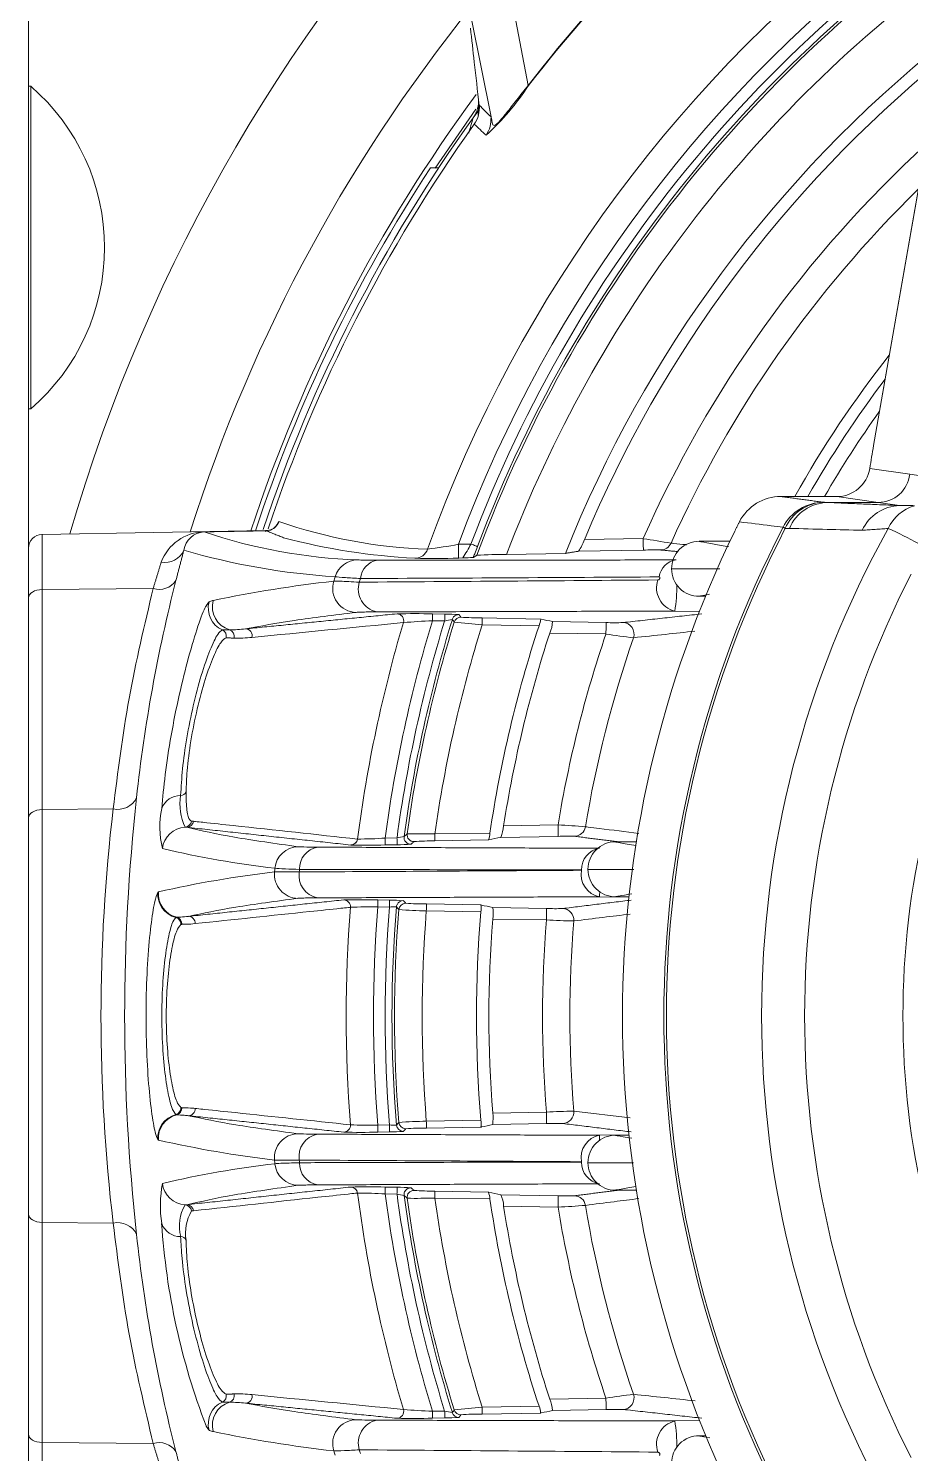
# Model space of a CAD drawing. Extents: x 7 to 113, y 1 to 87.
# Drawn here: x 103.273 to 105.198, y 35.864 to 38.972 of the extents above; entities that cross this region are included whole.
import ezdxf

# ---------------------------------------------------------------- set-up
doc = ezdxf.new("R2010")
doc.units = 0
doc.header["$MEASUREMENT"] = 0
doc.layers.add('OBJECT', color=7, linetype='CONTINUOUS')

msp = doc.modelspace()

# ---------------------------------------------------------------- linework, layer by layer
at = {"layer": 'OBJECT', "lineweight": 15}
for p, q in [((103.2727, 38.1818), (103.2727, 44.9982)), ((105.3032, 39.1288), (105.1171, 38.063)), ((105.3032, 39.1283), (105.1171, 38.0625)), ((104.318, 39.084), (104.3633, 38.8484)), ((104.2397, 38.9926), (104.2822, 38.7794)), ((103.2777, 38.8465), (103.2727, 38.8465)), ((103.2777, 38.8465), (103.2777, 38.1425)), ((104.2493, 38.7964), (104.1603, 38.6676)), ((104.1499, 38.6682), (104.1679, 38.6682)), ((103.2727, 35.3182), (103.2727, 38.1818)), ((103.2727, 38.1425), (103.2777, 38.1425)), ((105.1171, 38.063), (105.1171, 38.0625)), ((105.1087, 38.0126), (105.1962, 38)), ((105.1962, 38), (105.2597, 37.9909)), ((105.0369, 37.9515), (104.9147, 37.9515)), ((105.1272, 37.9385), (105.0166, 37.9385)), ((105.1272, 37.9385), (105.0369, 37.9515)), ((105.174, 37.9318), (105.1272, 37.9385)), ((103.7902, 37.8773), (103.3022, 37.8687)), ((103.3022, 37.8687), (103.3022, 37.7485)), ((103.8132, 37.8867), (103.8146, 37.8898)), ((104.211, 37.8473), (104.2384, 37.8478)), ((104.6147, 37.8346), (104.4732, 37.8321)), ((104.4859, 37.8574), (104.6142, 37.8596)), ((104.8034, 37.8538), (104.7362, 37.8538)), ((104.2207, 37.8175), (104.2115, 37.8173)), ((104.3161, 37.8253), (104.4445, 37.8275)), ((103.5449, 37.7511), (103.3022, 37.7485)), ((103.3022, 37.7485), (103.3022, 37.2685)), ((104.7501, 37.7338), (104.7362, 37.7338)), ((104.1809, 37.68), (104.1544, 37.6804)), ((104.1547, 37.6954), (104.1812, 37.695)), ((104.2631, 37.6865), (104.3905, 37.6843)), ((104.4163, 37.6786), (104.5334, 37.6766)), ((104.6832, 37.7016), (104.7368, 37.7007)), ((104.3869, 37.6694), (104.2628, 37.6715)), ((104.533, 37.6516), (104.4103, 37.6537)), ((103.4575, 37.2702), (103.3022, 37.2685)), ((103.3022, 37.2685), (103.3022, 36.3679)), ((104.099, 37.2158), (104.0925, 37.2099)), ((104.1595, 37.2153), (104.2799, 37.2174)), ((104.4289, 37.2102), (104.3037, 37.208)), ((104.3097, 37.2331), (104.4285, 37.2352)), ((104.0512, 37.2064), (104.0769, 37.2068)), ((104.0772, 37.1918), (104.0514, 37.1914)), ((104.2764, 37.2023), (104.1598, 37.2003)), ((104.5992, 37.1982), (104.5538, 37.1982)), ((104.0607, 37.056), (104.0351, 37.0564)), ((104.0354, 37.0714), (104.0609, 37.071)), ((104.1412, 37.0626), (104.2599, 37.0605)), ((104.2858, 37.0548), (104.4035, 37.0528)), ((104.5191, 37.0784), (104.583, 37.0773)), ((104.5831, 37.0782), (104.5538, 37.0782)), ((104.2599, 37.0455), (104.1409, 37.0476)), ((104.4031, 37.0278), (104.2859, 37.0298)), ((104.1409, 36.5889), (104.2599, 36.5909)), ((104.2859, 36.6066), (104.4031, 36.6087)), ((104.4627, 36.6108), (104.5859, 36.5959)), ((104.0351, 36.58), (104.0607, 36.5805)), ((104.0609, 36.5655), (104.0354, 36.565)), ((104.2599, 36.5759), (104.1412, 36.5739)), ((104.4035, 36.5837), (104.2858, 36.5816)), ((104.5191, 36.558), (104.5831, 36.5591)), ((104.5832, 36.5582), (104.5538, 36.5582)), ((104.0514, 36.4451), (104.0772, 36.4446)), ((104.1598, 36.4362), (104.2764, 36.4341)), ((104.5994, 36.4382), (104.5538, 36.4382)), ((104.0769, 36.4296), (104.0512, 36.4301)), ((104.0925, 36.4265), (104.099, 36.4207)), ((104.2799, 36.4191), (104.1595, 36.4212)), ((104.3037, 36.4284), (104.4289, 36.4262)), ((104.4285, 36.4012), (104.3097, 36.4033)), ((103.4575, 36.3663), (103.3022, 36.3679)), ((103.3022, 36.3679), (103.3022, 35.8879)), ((104.2628, 35.9649), (104.3869, 35.9671)), ((104.4103, 35.9827), (104.533, 35.9849)), ((104.1544, 35.956), (104.1809, 35.9565)), ((104.1812, 35.9415), (104.1547, 35.941)), ((104.3905, 35.9521), (104.2631, 35.9499)), ((104.5334, 35.9599), (104.4163, 35.9578)), ((104.6832, 35.9348), (104.7372, 35.9357)), ((103.5449, 35.8854), (103.3022, 35.8879)), ((103.3022, 35.8879), (103.3022, 35.7677)), ((104.7505, 35.9026), (104.7362, 35.9026))]:
    msp.add_line(p, q, dxfattribs=at)
at = {"layer": 'OBJECT', "lineweight": 15, "flags": 128}
for points in [[(104.9244, 37.8821), (104.9236, 37.8826), (104.9228, 37.883), (104.9221, 37.8834), (104.9214, 37.8837), (104.9209, 37.884), (104.9204, 37.8842), (104.92, 37.8845), (104.9196, 37.8846)], [(104.211, 37.8473), (104.2111, 37.8415), (104.2112, 37.8359), (104.2113, 37.8308), (104.2114, 37.8263), (104.2114, 37.8225), (104.2115, 37.8197), (104.2115, 37.818), (104.2115, 37.8173)], [(104.2384, 37.8478), (104.2411, 37.8468), (104.2437, 37.8458), (104.2461, 37.8449), (104.2482, 37.8441), (104.25, 37.8434), (104.2513, 37.8429), (104.2521, 37.8426), (104.2524, 37.8425)], [(104.6147, 37.8346), (104.6147, 37.8352), (104.6146, 37.8366), (104.6146, 37.8389), (104.6145, 37.8421), (104.6145, 37.8458), (104.6144, 37.8501), (104.6143, 37.8548), (104.6142, 37.8596)], [(104.8007, 37.8422), (104.7976, 37.8427), (104.7761, 37.8464), (104.762, 37.8489), (104.7528, 37.8505), (104.7467, 37.8516), (104.7428, 37.8524), (104.7403, 37.8529), (104.7386, 37.8532), (104.7376, 37.8534), (104.737, 37.8535), (104.7366, 37.8536), (104.7363, 37.8537), (104.7362, 37.8538), (104.7361, 37.8538), (104.7361, 37.8538), (104.7361, 37.8538), (104.7361, 37.8538), (104.7361, 37.8538), (104.7361, 37.8538), (104.7361, 37.8538), (104.7361, 37.8538), (104.7362, 37.8538), (104.7362, 37.8538), (104.7362, 37.8538), (104.7362, 37.8538), (104.7362, 37.8538), (104.7362, 37.8538), (104.7362, 37.8538), (104.7362, 37.8538)], [(103.3022, 37.7485), (103.2964, 37.7481), (103.2909, 37.7471), (103.2858, 37.7454), (103.2813, 37.7432), (103.2776, 37.7404), (103.2749, 37.7373), (103.2733, 37.734), (103.2727, 37.7305)], [(104.7592, 37.7383), (104.7558, 37.7377), (104.7487, 37.7364), (104.7441, 37.7356), (104.7411, 37.735), (104.7392, 37.7346), (104.7379, 37.7344), (104.7372, 37.7342), (104.7367, 37.7341), (104.7364, 37.734), (104.7362, 37.7339), (104.7361, 37.7339), (104.7361, 37.7339), (104.7361, 37.7339), (104.7361, 37.7339), (104.7361, 37.7339), (104.7361, 37.7339), (104.7361, 37.7338), (104.7361, 37.7338), (104.7361, 37.7338), (104.7362, 37.7338), (104.7362, 37.7338), (104.7362, 37.7338), (104.7362, 37.7338), (104.7362, 37.7338), (104.7362, 37.7338), (104.7362, 37.7338)], [(104.1544, 37.6804), (104.1545, 37.6833), (104.1545, 37.6861), (104.1546, 37.6887), (104.1546, 37.6909), (104.1547, 37.6928), (104.1547, 37.6942), (104.1547, 37.6951), (104.1547, 37.6954)], [(104.1809, 37.68), (104.181, 37.6829), (104.181, 37.6856), (104.1811, 37.6882), (104.1811, 37.6905), (104.1812, 37.6923), (104.1812, 37.6937), (104.1812, 37.6946), (104.1812, 37.695)], [(104.2628, 37.6715), (104.2629, 37.6744), (104.2629, 37.6772), (104.263, 37.6798), (104.263, 37.6821), (104.263, 37.6839), (104.2631, 37.6853), (104.2631, 37.6862), (104.2631, 37.6865)], [(104.5334, 37.6766), (104.5334, 37.676), (104.5334, 37.6746), (104.5333, 37.6722), (104.5333, 37.6691), (104.5332, 37.6653), (104.5331, 37.6611), (104.533, 37.6564), (104.533, 37.6516)], [(103.3022, 37.2685), (103.2964, 37.2681), (103.2909, 37.2671), (103.2858, 37.2654), (103.2813, 37.2631), (103.2776, 37.2604), (103.2749, 37.2574), (103.2733, 37.254), (103.2727, 37.2505)], [(104.1598, 37.2003), (104.1598, 37.2006), (104.1598, 37.2015), (104.1598, 37.2029), (104.1597, 37.2048), (104.1597, 37.207), (104.1596, 37.2096), (104.1596, 37.2124), (104.1595, 37.2153)], [(104.4285, 37.2352), (104.4286, 37.2304), (104.4287, 37.2257), (104.4287, 37.2214), (104.4288, 37.2177), (104.4289, 37.2146), (104.4289, 37.2122), (104.4289, 37.2108), (104.4289, 37.2102)], [(104.0514, 37.1914), (104.0514, 37.1917), (104.0514, 37.1926), (104.0514, 37.194), (104.0514, 37.1959), (104.0513, 37.1981), (104.0513, 37.2007), (104.0512, 37.2035), (104.0512, 37.2064)], [(104.0772, 37.1918), (104.0772, 37.1922), (104.0772, 37.1931), (104.0771, 37.1945), (104.0771, 37.1963), (104.0771, 37.1986), (104.077, 37.2012), (104.077, 37.2039), (104.0769, 37.2068)], [(104.5984, 37.19), (104.5937, 37.1908), (104.5796, 37.1933), (104.5703, 37.1949), (104.5643, 37.196), (104.5604, 37.1967), (104.5578, 37.1972), (104.5562, 37.1976), (104.5551, 37.1978), (104.5545, 37.1979), (104.5541, 37.198), (104.5539, 37.1981), (104.5537, 37.1981), (104.5537, 37.1982), (104.5536, 37.1982), (104.5536, 37.1982), (104.5536, 37.1982), (104.5536, 37.1982), (104.5536, 37.1982), (104.5537, 37.1982), (104.5537, 37.1982), (104.5537, 37.1982), (104.5537, 37.1982), (104.5537, 37.1982), (104.5537, 37.1982), (104.5537, 37.1982), (104.5538, 37.1982), (104.5538, 37.1982), (104.5538, 37.1982)], [(104.0354, 37.0714), (104.0354, 37.0711), (104.0354, 37.0702), (104.0354, 37.0688), (104.0353, 37.0669), (104.0353, 37.0647), (104.0352, 37.0621), (104.0352, 37.0593), (104.0351, 37.0564)], [(104.0609, 37.071), (104.0609, 37.0706), (104.0609, 37.0698), (104.0609, 37.0684), (104.0608, 37.0665), (104.0608, 37.0642), (104.0608, 37.0617), (104.0607, 37.0589), (104.0607, 37.056)], [(104.077, 37.0612), (104.0762, 37.0589), (104.0757, 37.0562)], [(104.1412, 37.0626), (104.1412, 37.0623), (104.1412, 37.0614), (104.1411, 37.06), (104.1411, 37.0581), (104.1411, 37.0558), (104.141, 37.0533), (104.141, 37.0505), (104.1409, 37.0476)], [(104.5894, 37.0849), (104.5842, 37.084), (104.5734, 37.0821), (104.5663, 37.0808), (104.5616, 37.0799), (104.5586, 37.0794), (104.5567, 37.079), (104.5555, 37.0787), (104.5547, 37.0786), (104.5542, 37.0785), (104.5539, 37.0784), (104.5538, 37.0783), (104.5537, 37.0783), (104.5536, 37.0783), (104.5536, 37.0783), (104.5536, 37.0782), (104.5536, 37.0782), (104.5536, 37.0782), (104.5537, 37.0782), (104.5537, 37.0782), (104.5537, 37.0782), (104.5537, 37.0782), (104.5537, 37.0782), (104.5537, 37.0782), (104.5537, 37.0782), (104.5538, 37.0782), (104.5538, 37.0782), (104.5538, 37.0782)], [(104.4031, 37.0278), (104.4032, 37.0326), (104.4033, 37.0372), (104.4033, 37.0415), (104.4034, 37.0453), (104.4035, 37.0484), (104.4035, 37.0507), (104.4035, 37.0522), (104.4035, 37.0528)], [(104.1409, 36.5889), (104.141, 36.586), (104.141, 36.5832), (104.1411, 36.5806), (104.1411, 36.5783), (104.1411, 36.5765), (104.1412, 36.5751), (104.1412, 36.5742), (104.1412, 36.5739)], [(104.4031, 36.6087), (104.4032, 36.6038), (104.4033, 36.5992), (104.4033, 36.5949), (104.4034, 36.5912), (104.4035, 36.588), (104.4035, 36.5857), (104.4035, 36.5842), (104.4035, 36.5837)], [(104.0351, 36.58), (104.0352, 36.5771), (104.0352, 36.5743), (104.0353, 36.5718), (104.0353, 36.5695), (104.0354, 36.5676), (104.0354, 36.5662), (104.0354, 36.5654), (104.0354, 36.565)], [(104.0607, 36.5805), (104.0607, 36.5776), (104.0608, 36.5748), (104.0608, 36.5722), (104.0608, 36.57), (104.0609, 36.5681), (104.0609, 36.5667), (104.0609, 36.5658), (104.0609, 36.5655)], [(104.5892, 36.5516), (104.5796, 36.5533), (104.5703, 36.5549), (104.5643, 36.556), (104.5604, 36.5567), (104.5578, 36.5572), (104.5562, 36.5576), (104.5551, 36.5578), (104.5545, 36.5579), (104.5541, 36.558), (104.5539, 36.5581), (104.5537, 36.5581), (104.5537, 36.5582), (104.5536, 36.5582), (104.5536, 36.5582), (104.5536, 36.5582), (104.5536, 36.5582), (104.5536, 36.5582), (104.5537, 36.5582), (104.5537, 36.5582), (104.5537, 36.5582), (104.5537, 36.5582), (104.5537, 36.5582), (104.5537, 36.5582), (104.5537, 36.5582), (104.5538, 36.5582), (104.5538, 36.5582), (104.5538, 36.5582)], [(104.0514, 36.4451), (104.0514, 36.4447), (104.0514, 36.4438), (104.0514, 36.4424), (104.0514, 36.4406), (104.0513, 36.4383), (104.0513, 36.4357), (104.0512, 36.4329), (104.0512, 36.4301)], [(104.0772, 36.4446), (104.0772, 36.4443), (104.0772, 36.4434), (104.0771, 36.442), (104.0771, 36.4401), (104.0771, 36.4379), (104.077, 36.4353), (104.077, 36.4325), (104.0769, 36.4296)], [(104.1598, 36.4362), (104.1598, 36.4358), (104.1598, 36.435), (104.1598, 36.4336), (104.1597, 36.4317), (104.1597, 36.4294), (104.1596, 36.4269), (104.1596, 36.4241), (104.1595, 36.4212)], [(104.599, 36.4466), (104.5842, 36.444), (104.5734, 36.4421), (104.5663, 36.4408), (104.5616, 36.4399), (104.5586, 36.4394), (104.5567, 36.439), (104.5555, 36.4387), (104.5547, 36.4386), (104.5542, 36.4385), (104.5539, 36.4384), (104.5538, 36.4383), (104.5537, 36.4383), (104.5536, 36.4383), (104.5536, 36.4383), (104.5536, 36.4382), (104.5536, 36.4382), (104.5536, 36.4382), (104.5537, 36.4382), (104.5537, 36.4382), (104.5537, 36.4382), (104.5537, 36.4382), (104.5537, 36.4382), (104.5537, 36.4382), (104.5537, 36.4382), (104.5538, 36.4382), (104.5538, 36.4382), (104.5538, 36.4382)], [(104.4285, 36.4012), (104.4286, 36.4061), (104.4287, 36.4107), (104.4287, 36.415), (104.4288, 36.4188), (104.4289, 36.4219), (104.4289, 36.4242), (104.4289, 36.4257), (104.4289, 36.4262)], [(103.3022, 36.3679), (103.2964, 36.3683), (103.2909, 36.3694), (103.2858, 36.3711), (103.2813, 36.3733), (103.2776, 36.376), (103.2749, 36.3791), (103.2733, 36.3824), (103.2727, 36.3859)], [(104.5334, 35.9599), (104.5334, 35.9604), (104.5334, 35.9619), (104.5333, 35.9642), (104.5333, 35.9673), (104.5332, 35.9711), (104.5331, 35.9754), (104.533, 35.98), (104.533, 35.9849)], [(104.1544, 35.956), (104.1545, 35.9531), (104.1545, 35.9503), (104.1546, 35.9478), (104.1546, 35.9455), (104.1547, 35.9436), (104.1547, 35.9422), (104.1547, 35.9414), (104.1547, 35.941)], [(104.1809, 35.9565), (104.181, 35.9536), (104.181, 35.9508), (104.1811, 35.9482), (104.1811, 35.946), (104.1812, 35.9441), (104.1812, 35.9427), (104.1812, 35.9418), (104.1812, 35.9415)], [(104.2628, 35.9649), (104.2629, 35.962), (104.2629, 35.9592), (104.263, 35.9567), (104.263, 35.9544), (104.263, 35.9525), (104.2631, 35.9511), (104.2631, 35.9502), (104.2631, 35.9499)], [(103.3022, 35.8879), (103.2964, 35.8883), (103.2909, 35.8894), (103.2858, 35.8911), (103.2813, 35.8933), (103.2776, 35.896), (103.2749, 35.8991), (103.2733, 35.9024), (103.2727, 35.9059)], [(104.7595, 35.8981), (104.7528, 35.8993), (104.7467, 35.9004), (104.7428, 35.9011), (104.7403, 35.9016), (104.7386, 35.9019), (104.7376, 35.9022), (104.737, 35.9023), (104.7366, 35.9024), (104.7363, 35.9025), (104.7362, 35.9025), (104.7361, 35.9025), (104.7361, 35.9026), (104.7361, 35.9026), (104.7361, 35.9026), (104.7361, 35.9026), (104.7361, 35.9026), (104.7361, 35.9026), (104.7361, 35.9026), (104.7362, 35.9026), (104.7362, 35.9026), (104.7362, 35.9026), (104.7362, 35.9026), (104.7362, 35.9026), (104.7362, 35.9026), (104.7362, 35.9026), (104.7362, 35.9026)]]:
    msp.add_lwpolyline(points, dxfattribs=at)
at = {"layer": 'OBJECT', "lineweight": 15}
for centre, radius, start, end in [((106.9727, 36.8182), 3.76, 108.032, 163.7593), ((106.9727, 36.8182), 3.0068, 93.8025, 160.2009), ((106.9727, 36.8182), 2.9472, 93.9337, 159.5632), ((106.9059, 36.885), 3.2124, 127.675, 142.325), ((106.9729, 36.818), 3.3058, 127.8845, 142.1155), ((106.9727, 36.8182), 2.9217, 121.1451, 159.3669), ((106.9727, 36.8182), 2.9067, 121.4467, 159.3669), ((106.9727, 36.8182), 2.901, 121.6184, 159.7287), ((106.9727, 36.8182), 2.841, 126.047, 159.2386), ((106.9727, 36.8182), 3.5095, 140.4101, 162.4857), ((106.9727, 36.8182), 2.7223, 128.6961, 158.2371), ((106.9727, 36.8182), 2.6951, 129.3545, 157.3213), ((102.9734, 38.4945), 0.4653, 310.8426, 49.1574), ((106.9727, 36.8182), 3.3845, 143.5602, 161.7757), ((103.8976, 39.1528), 0.5571, 312.1337, 326.822), ((104.211, 38.6529), 0.2479, 51.9197, 52.0851), ((104.1928, 38.8138), 0.062, 324.3266, 359), ((104.1967, 38.7986), 0.06, 324.4956, 6.5184), ((110.4637, 44.9494), 8.7338, 224.70576, 224.94663), ((106.9727, 36.8182), 3.36, 144.3266, 161.585), ((106.9727, 36.8182), 3.35, 144.4956, 161.4994), ((116.1503, 35.2997), 12.4046, 163.71759, 163.87757), ((109.5132, 44.3722), 7.6943, 226.79415, 227.05647), ((106.9727, 36.8182), 2.5781, 132.4736, 156.1759), ((106.9727, 36.8182), 3.375, 146.7599, 161.7193), ((106.9727, 36.8182), 2.5186, 134.2685, 155.8244), ((106.9727, 36.8182), 2.3227, 141.6389, 150.7976), ((106.9727, 36.8182), 2.2979, 142.8025, 150.4512), ((106.9727, 36.8182), 2.2663, 144.3956, 149.9969), ((108.5065, 37.4709), 3.4407, 170.0988, 170.9418), ((105.0367, 38.0244), 0.073, 270.1316, 350.6393), ((105.1268, 38.0083), 0.0698, 270.3172, 353.1576), ((104.9145, 37.8501), 0.1014, 89.8535, 152.9334), ((105.0081, 37.8395), 0.0994, 90.2517, 152.9966), ((105.0102, 37.8457), 0.0932, 91.5274, 156.9947), ((105.0191, 37.8454), 0.0932, 91.5256, 156.9104), ((105.1764, 37.8391), 0.0927, 91.4967, 155.3084), ((105.2308, 37.8454), 0.0894, 105.6603, 156.0862), ((103.7909, 37.9067), 0.03, 271.0233, 341.1099), ((103.7909, 37.9068), 0.03, 271.0052, 341.0105), ((104.1782, 38.9247), 1.0885, 250.7494, 268.182), ((103.3027, 37.8387), 0.03, 91, 180), ((103.6581, 37.7722), 0.1022, 91.1513, 159.4114), ((103.6581, 37.8275), 0.0469, 92.5228, 171.7104), ((104.0331, 38.9924), 1.1799, 251.3635, 267.9388), ((103.6541, 37.8744), 0.00191, 358.8578, 1.1422), ((103.7925, 37.9035), 0.026, 265.7195, 327.4764), ((106.9722, 36.8187), 2.4031, 153.8964, 206.1036), ((106.9722, 36.8187), 2.3128, 152.557, 207.443), ((106.9722, 36.8187), 2.3074, 152.557, 207.443), ((107.0547, 36.8187), 2.182, 150.8479, 209.1521), ((104.845, 37.193), 0.7529, 60.5871, 66.1724), ((103.5703, 37.8528), 0.0454, 259.9356, 335.854), ((104.0423, 39.3217), 1.5485, 253.8561, 266.2819), ((104.1923, 39.2399), 1.4252, 255.2476, 266.9369), ((104.1155, 37.8466), 0.0299, 271.227, 340.5302), ((104.0283, 38.7876), 0.9579, 276.9179, 280.997), ((103.6728, 38.1581), 0.6451, 328.1328, 331.2515), ((104.3764, 37.8968), 0.1164, 326.2754, 340.2118), ((104.3285, 35.9216), 1.9589, 79.8112, 81.6121), ((104.64, 36.771), 1.064, 89.3106, 91.3639), ((104.6523, 37.8597), 0.0248, 271.2356, 336.2549), ((104.7362, 37.7939), 0.06, 89.9724, 180.0276), ((103.9918, 37.761), 0.0523, 91.2395, 162.7674), ((104.0414, 37.7687), 0.0443, 98.0542, 175.0188), ((104.1545, 39.5214), 1.7051, 268.7116, 271.9174), ((104.1886, 38.8732), 1.0562, 271.7374, 272.9684), ((104.3267, 36.4159), 1.4095, 90.4301, 93.0654), ((104.6919, 37.7705), 0.0431, 97.8373, 172.3664), ((106.9727, 36.8182), 3.1787, 162.4546, 162.636), ((106.9727, 36.8182), 3.1248, 162.2171, 162.3692), ((100.5638, 536.5093), 498.7565, 270.394135, 270.468998), ((102.8937, 295.7002), 257.93, 270.245145, 270.389983), ((104.6953, 37.7521), 0.0519, 160.3623, 256.594), ((104.7362, 37.7938), 0.06, 179.9724, 270.0276), ((107.0791, 36.8187), 2.1125, 152.8645, 207.1355), ((106.8456, 36.9336), 3.3565, 165.599, 173.8269), ((103.5585, 37.792), 0.0431, 251.6787, 326.7534), ((104.2597, 34.9195), 2.8654, 96.4298, 101.7542), ((103.989, 37.7513), 0.0525, 162.7993, 268.5415), ((104.0437, 37.7498), 0.0512, 163.094, 257.6074), ((104.3778, 37.7529), 0.3097, 350.4788, 1.2329), ((103.7176, 37.7083), 0.0526, 164.8982, 245.5338), ((103.7267, 37.711), 0.0526, 164.7378, 253.0541), ((120.141, -128.2253), 166.6763, 95.525852, 95.640007), ((106.9727, 36.8182), 3.0068, 163.4169, 172.6223), ((106.9727, 36.8182), 3.0068, 163.4169, 172.6223), ((106.9727, 36.8182), 2.9472, 162.9894, 172.4317), ((106.9727, 36.8182), 2.9217, 162.8461, 172.3564), ((104.1116, 36.0751), 1.6209, 88.4765, 91.2243), ((104.0766, 37.6806), 0.015, 343.5675, 88.5483), ((104.0766, 37.6806), 0.015, 343.5902, 88.4109), ((104.0905, 37.6749), 0.00156, 72.7453, 74.185), ((104.1892, 36.6357), 1.0453, 91.9074, 95.393), ((106.9727, 36.8182), 2.9067, 162.6845, 172.2558), ((106.9727, 36.8182), 2.901, 162.7691, 172.124), ((104.221, 37.5257), 0.1593, 98.4135, 104.5663), ((104.1837, 37.3109), 0.384, 85.7314, 90.3721), ((104.212, 37.6789), 0.015, 139.3375, 162.6722), ((104.212, 37.6789), 0.015, 89.0152, 139.338), ((104.2162, 37.6731), 0.015, 89.0151, 162.7541), ((104.3549, 38.914), 1.2458, 262.944, 265.7619), ((104.2671, 38.4912), 0.8046, 266.3907, 269.7143), ((104.3389, 37.6889), 0.0519, 337.9147, 354.9524), ((104.3521, 37.6809), 0.0643, 334.9905, 357.9776), ((104.5533, 38.2352), 0.559, 267.956, 271.7189), ((104.5694, 37.6515), 0.025, 341.0726, 88.4984), ((103.6895, 37.6468), 0.015, 345.9479, 65.0903), ((103.7069, 37.6464), 0.015, 345.8098, 72.6813), ((103.7459, 37.6478), 0.015, 345.7124, 88.436), ((106.9727, 36.8182), 2.841, 162.521, 171.9665), ((106.9727, 36.8182), 2.7223, 161.7801, 171.5688), ((106.9727, 36.8182), 2.6951, 161.9404, 171.1444), ((106.9727, 36.8182), 2.5781, 161.1408, 170.6923), ((104.8354, 39.6367), 2.0081, 261.3389, 263.0712), ((106.9727, 36.8182), 2.5186, 160.8757, 170.5623), ((106.9764, 36.8187), 1.7953, 153.0241, 206.9759), ((103.6043, 37.3126), 0.0134, 272.1847, 335.9309), ((103.4676, 37.3147), 0.0457, 257.2305, 333.7639), ((107.8431, 36.8182), 4.3606, 173.7294, 186.2706), ((103.604, 37.2559), 0.0433, 88.844, 159.7684), ((103.7194, 37.2799), 0.1162, 170.4527, 205.2971), ((107.288, 36.8182), 3.8571, 173.2712, 186.7288), ((103.7569, 37.231), 0.1976, 168.3351, 193.9035), ((103.6135, 37.2452), 0.0149, 273.4368, 353.0157), ((103.6179, 37.2448), 0.0149, 271.3841, 353.0003), ((103.6173, 37.1779), 0.0525, 93.1692, 173.8867), ((104.0602, 37.3326), 0.1268, 277.5745, 284.7376), ((104.1073, 37.2079), 0.015, 172.2812, 270.9756), ((104.1139, 37.2137), 0.015, 172.1506, 270.9739), ((104.1201, 36.0698), 1.1462, 88.027, 91.052), ((104.238, 37.2191), 0.0419, 336.3071, 357.5868), ((104.2117, 37.2431), 0.0985, 339.1158, 354.1637), ((104.3341, 35.374), 1.8636, 85.2561, 87.0957), ((104.4483, 36.4316), 0.7788, 88.8317, 91.4231), ((104.4636, 37.2352), 0.0249, 271.3028, 350.7636), ((104.0742, 39.3609), 2.2361, 256.8389, 263.2228), ((103.8625, 37.1352), 0.0524, 91.3027, 174.3257), ((103.9114, 37.14), 0.0471, 99.0533, 182.1599), ((103.976, 37.2062), 0.015, 271.2984, 352.7827), ((103.9759, 37.2062), 0.0149, 271.3832, 352.8731), ((104.0115, 38.3103), 1.1196, 268.1974, 272.0428), ((103.9927, 38.03), 0.8257, 269.8687, 274.0603), ((103.9904, 37.201), 0.00335, 82.3797, 83.0523), ((104.0741, 37.724), 0.5321, 270.3307, 273.6073), ((104.1567, 36.6255), 0.5748, 89.691, 94.2453), ((104.5264, 37.1378), 0.0468, 98.9258, 181.2809), ((104.5537, 37.1383), 0.06, 89.9724, 180.0276), ((104.0781, 34.8194), 2.3287, 96.6229, 102.9501), ((103.8618, 37.1274), 0.0525, 174.3246, 268.6355), ((106.9727, 36.8182), 3.1787, 174.1835, 174.3238), ((103.9123, 37.1244), 0.0492, 170.4609, 259.6117), ((106.9727, 36.8182), 3.1248, 174.1217, 174.2262), ((104.5282, 37.1271), 0.0495, 169.5178, 259.4001), ((104.4795, 37.1364), 0.000377, 273.1948, 72.2456), ((104.5537, 37.1382), 0.06, 179.972, 270.028), ((103.6075, 37.0842), 0.0527, 175.9384, 255.4779), ((103.6087, 37.0848), 0.0525, 175.5226, 256.2377), ((104.1441, 37.0902), 0.3752, 358.1946, 359.8879), ((103.9951, 35.5838), 1.4881, 88.4466, 91.323), ((103.9603, 37.0566), 0.015, 355.4621, 88.6405), ((103.9603, 37.0566), 0.015, 355.4272, 88.5341), ((106.9727, 36.8182), 3.0068, 175.4759, 184.5241), ((106.9727, 36.8182), 3.0068, 175.4759, 184.5241), ((104.0199, 36.1975), 0.859, 88.9844, 92.9777), ((103.9754, 37.0573), 0.0019, 264.6822, 265.8618), ((106.9727, 36.8182), 2.9472, 175.3642, 184.6358), ((106.9727, 36.8182), 2.9217, 175.3325, 184.6675), ((104.0696, 36.9433), 0.113, 86.8972, 94.542), ((104.063, 36.6957), 0.3752, 85.7251, 90.3115), ((106.9727, 36.8182), 2.9067, 175.3046, 184.6954), ((109.8803, 42.2836), 7.8115, 222.00541, 222.06284), ((104.0907, 37.0549), 0.015, 89.0259, 155.4409), ((104.0959, 37.0491), 0.015, 89.0184, 175.3913), ((104.1455, 37.8397), 0.7771, 266.3576, 269.6788), ((104.2074, 37.053), 0.0531, 351.8601, 8.1085), ((104.2212, 37.0421), 0.0658, 349.2109, 11.1158), ((103.5904, 37.0186), 0.0151, 357.1808, 74.8293), ((103.5925, 37.0193), 0.015, 356.4513, 75.9149), ((103.6213, 37.0207), 0.015, 356.474, 88.5452), ((106.9727, 36.8182), 2.901, 175.4106, 184.5894), ((104.1663, 38.2531), 1.2058, 265.9407, 268.7932), ((106.9727, 36.8182), 2.841, 175.3693, 184.6307), ((106.9727, 36.8182), 2.7223, 175.2106, 184.7894), ((106.9727, 36.8182), 2.6951, 175.497, 184.503), ((106.9727, 36.8182), 2.5781, 175.3379, 184.6621), ((104.4987, 38.8807), 1.8554, 267.0459, 268.887), ((104.422, 37.5776), 0.5252, 267.9805, 271.7832), ((104.4378, 37.0277), 0.025, 355.2594, 88.6223), ((106.9727, 36.8182), 2.5186, 175.2757, 184.7243), ((103.6075, 36.5522), 0.0527, 104.5221, 184.0616), ((103.6087, 36.5516), 0.0525, 103.7618, 184.4779), ((103.5904, 36.6178), 0.0151, 285.1707, 2.8192), ((103.5925, 36.6172), 0.015, 284.0851, 3.5487), ((103.6213, 36.6158), 0.015, 271.4548, 3.526), ((104.1656, 35.3989), 1.1902, 91.1881, 94.078), ((104.2217, 36.5834), 0.0389, 348.9134, 11.118), ((104.1968, 36.5944), 0.0899, 351.8458, 7.8275), ((104.5075, 34.5068), 2.1045, 91.222, 92.8451), ((104.4378, 36.6087), 0.025, 271.3765, 4.7413), ((103.8618, 36.509), 0.0525, 91.3645, 185.6752), ((103.9123, 36.512), 0.0492, 100.3883, 189.5391), ((103.9603, 36.5799), 0.015, 271.3595, 4.5379), ((103.9603, 36.5799), 0.015, 271.4659, 4.5728), ((103.9958, 37.6853), 1.1209, 268.2058, 272.0246), ((104.0198, 37.434), 0.8541, 267.011, 271.0275), ((103.9754, 36.5792), 0.0019, 94.1382, 95.3178), ((104.0696, 36.6946), 0.1144, 265.5062, 273.0546), ((104.058, 37.0834), 0.518, 270.3206, 273.6427), ((109.8561, 31.3746), 7.779, 137.93704, 137.99471), ((104.0907, 36.5815), 0.015, 184.7136, 270.9819), ((104.0959, 36.5873), 0.015, 184.6087, 270.9816), ((104.1381, 36.0106), 0.5633, 89.6904, 94.2732), ((104.4225, 35.8118), 0.7721, 88.8255, 91.4118), ((104.5282, 36.5094), 0.0495, 100.5999, 190.4822), ((104.5537, 36.4983), 0.06, 89.9719, 180.0281), ((104.1004, 38.946), 2.4594, 257.2182, 263.2089), ((104.0531, 34.3959), 2.1142, 96.5929, 103.3455), ((106.9727, 36.8182), 3.1787, 185.6762, 185.8165), ((103.8625, 36.5013), 0.0524, 185.6746, 268.697), ((106.9727, 36.8182), 3.1248, 185.7738, 185.8783), ((103.9114, 36.4964), 0.0471, 177.8397, 260.9475), ((104.4795, 36.5), 0.000375, 286.426, 88.1336), ((104.5264, 36.4986), 0.0468, 178.7191, 261.0742), ((104.5537, 36.4982), 0.06, 179.972, 270.0283), ((103.8281, 36.4041), 0.2675, 169.4727, 188.2887), ((103.6173, 36.4586), 0.0525, 186.1133, 266.8308), ((104.0107, 34.9384), 1.5072, 88.4517, 91.308), ((103.976, 36.4302), 0.015, 7.2161, 88.7029), ((103.9759, 36.4303), 0.0149, 7.1269, 88.6168), ((104.0792, 36.061), 0.3836, 85.7579, 90.3042), ((104.1073, 36.4286), 0.015, 155.6411, 187.7253), ((104.1073, 36.4286), 0.015, 89.0234, 155.6531), ((104.1069, 36.4293), 0.0142, 98.2365, 157.8496), ((104.1139, 36.4227), 0.015, 89.0258, 187.8498), ((104.1644, 37.2338), 0.7976, 266.3911, 269.6726), ((104.2222, 36.4136), 0.0579, 5.3858, 20.7202), ((103.6936, 36.3601), 0.0916, 149.8216, 194.4286), ((103.6135, 36.3912), 0.0149, 6.9843, 86.5632), ((103.6179, 36.3917), 0.0149, 6.9984, 88.6172), ((103.9922, 35.5922), 0.8399, 85.9751, 90.0959), ((106.9727, 36.8182), 3.0068, 187.3777, 196.5831), ((103.9904, 36.4354), 0.00335, 276.9477, 277.6203), ((106.9727, 36.8182), 3.0068, 187.3777, 196.5831), ((106.9727, 36.8182), 2.9472, 187.5683, 197.0106), ((104.0606, 36.3059), 0.1248, 75.203, 82.485), ((106.9727, 36.8182), 2.9217, 187.6436, 197.1539), ((106.9727, 36.8182), 2.9067, 187.7442, 197.3155), ((104.1199, 37.5878), 1.1673, 268.9753, 271.9457), ((106.9727, 36.8182), 2.901, 187.876, 197.2309), ((106.9727, 36.8182), 2.841, 188.0335, 197.479), ((106.9727, 36.8182), 2.7223, 188.4312, 198.2199), ((104.2389, 36.3998), 0.0709, 2.8786, 23.8415), ((106.9727, 36.8182), 2.6951, 188.8556, 198.0596), ((104.3481, 38.0532), 1.6539, 272.7876, 274.8605), ((106.9727, 36.8182), 2.5781, 189.3077, 198.8592), ((104.4477, 36.9533), 0.5274, 267.9591, 271.7861), ((104.4636, 36.4012), 0.0249, 9.2359, 88.6977), ((106.9727, 36.8182), 2.5186, 189.4377, 199.1243), ((103.7164, 36.3438), 0.1009, 150.8196, 188.265), ((103.4676, 36.3218), 0.0457, 26.2358, 102.7698), ((106.8457, 36.7029), 3.3567, 186.1733, 194.4008), ((105.0746, 36.466), 1.5146, 183.8016, 200.9656), ((103.604, 36.3805), 0.0433, 200.2316, 271.156), ((103.6043, 36.3239), 0.0134, 24.068, 87.8165), ((103.7176, 35.9282), 0.0526, 114.4662, 195.1019), ((103.7267, 35.9255), 0.0526, 106.9452, 195.2625), ((103.6895, 35.9897), 0.015, 294.9098, 14.052), ((103.7069, 35.9901), 0.015, 287.3222, 14.1875), ((103.7459, 35.9887), 0.015, 271.5619, 14.288), ((121.9124, 219.9846), 184.8855, 264.365665, 264.468577), ((104.3525, 35.9509), 0.038, 1.9096, 25.2238), ((104.3289, 35.95), 0.0878, 5.1299, 21.902), ((104.8795, 33.6771), 2.3336, 97.0491, 98.5397), ((104.5694, 35.985), 0.025, 271.5008, 18.9277), ((112.5769, 110.0383), 74.4744, 263.845938, 263.949941), ((103.989, 35.8851), 0.0525, 91.4584, 197.2006), ((104.0437, 35.8867), 0.0512, 102.3928, 196.9058), ((104.0766, 35.9558), 0.015, 271.4535, 16.4315), ((104.0766, 35.9558), 0.015, 271.5898, 16.4099), ((104.1128, 37.1147), 1.1744, 268.2537, 272.0464), ((104.0911, 35.9597), 0.000362, 103.4347, 109.635), ((104.1866, 36.9594), 1.0039, 264.535, 268.1646), ((104.2213, 36.1123), 0.1609, 255.464, 261.5561), ((104.1785, 36.4786), 0.5371, 270.2893, 273.6072), ((104.212, 35.9576), 0.015, 197.3297, 270.986), ((104.3535, 34.7362), 1.2321, 94.2224, 97.0717), ((104.2162, 35.9633), 0.015, 197.2468, 270.984), ((104.2593, 35.374), 0.5759, 89.6256, 94.2701), ((104.5542, 35.1166), 0.8435, 88.9163, 91.4097), ((104.2726, 38.7974), 2.9468, 258.3194, 263.4966), ((104.6953, 35.8843), 0.0519, 103.4062, 199.6375), ((104.389, 35.8844), 0.2985, 358.5866, 9.7238), ((103.5585, 35.8445), 0.0431, 33.247, 108.3204), ((104.7362, 35.8426), 0.06, 89.9726, 180.0274), ((106.9727, 36.8182), 3.1787, 197.364, 197.5454), ((106.9727, 36.8182), 3.1248, 197.6308, 197.7829), ((100.8088, -430.3428), 466.2255, 89.52839, 89.608477)]:
    msp.add_arc(centre, radius, start, end, dxfattribs=at)
for points, knots in [([(104.2563, 38.8054), (104.2527, 38.8367), (104.2464, 38.8926), (104.24, 38.9485), (104.2372, 38.9731)], [0, 0, 0, 0, 0.56, 1, 1, 1, 1]), ([(104.2822, 38.7794), (104.2822, 38.7794), (104.2822, 38.7793), (104.2847, 38.77), (104.2843, 38.7581), (104.2932, 38.7623), (104.3013, 38.7707), (104.308, 38.7786), (104.3211, 38.7947), (104.3378, 38.8154), (104.3544, 38.8378), (104.3633, 38.8484), (104.3633, 38.8484)], [0, 0, 0, 0, 0.000008, 0.011235, 0.408406, 0.550964, 0.581776, 0.700643, 0.724686, 0.86239, 0.999992, 1, 1, 1, 1]), ([(104.2713, 38.7397), (104.2749, 38.7459), (104.282, 38.7581), (104.2821, 38.7723), (104.2822, 38.7794)], [0, 0, 0, 0, 0.5, 1, 1, 1, 1]), ([(104.9196, 37.8846), (104.911, 37.8857), (104.8791, 37.8895), (104.8474, 37.8934), (104.8242, 37.8962)], [0, 0, 0, 0, 0.269854, 1, 1, 1, 1]), ([(103.656, 37.8744), (103.691, 37.875), (103.7362, 37.8758), (103.7813, 37.8766), (103.7914, 37.8768)], [0, 0, 0, 0, 0.775376, 1, 1, 1, 1]), ([(103.7914, 37.8767), (103.766, 37.8763), (103.7209, 37.8755), (103.6758, 37.8747), (103.656, 37.8744)], [0, 0, 0, 0, 0.56264, 1, 1, 1, 1]), ([(105.0922, 37.8779), (105.0666, 37.8785), (105.0134, 37.8798), (104.9607, 37.8812), (104.9334, 37.8819)], [0, 0, 0, 0, 0.480479, 1, 1, 1, 1]), ([(104.2524, 37.8425), (104.2504, 37.8371), (104.2472, 37.8286), (104.2444, 37.8211), (104.2433, 37.8184)], [0, 0, 0, 0, 0.637342, 1, 1, 1, 1]), ([(104.675, 37.8497), (104.6771, 37.8495), (104.6878, 37.8484), (104.6991, 37.8473), (104.7084, 37.8464), (104.7091, 37.8464)], [0, 0, 0, 0, 0.18802, 0.940102, 1, 1, 1, 1]), ([(103.9906, 37.8133), (103.9952, 37.813), (104.003, 37.8126), (104.0256, 37.8126), (104.0352, 37.8126)], [0, 0, 0, 0, 0.576403, 1, 1, 1, 1]), ([(103.9972, 37.7726), (103.9854, 37.7733), (103.9572, 37.775), (103.9475, 37.7759), (103.9419, 37.7765)], [0, 0, 0, 0, 0.422662, 1, 1, 1, 1]), ([(104.6464, 37.7696), (104.6467, 37.7696), (104.6475, 37.7697), (104.6487, 37.7704), (104.6497, 37.7714), (104.6503, 37.7723), (104.6507, 37.7732), (104.6509, 37.7741), (104.6509, 37.7748), (104.6506, 37.7755), (104.6501, 37.776), (104.6495, 37.7761), (104.6492, 37.7762)], [0, 0, 0, 0, 0.111782, 0.308305, 0.405357, 0.512721, 0.582933, 0.649625, 0.723378, 0.796408, 0.884276, 1, 1, 1, 1]), ([(103.4575, 37.2702), (103.4677, 37.3506), (103.4881, 37.5119), (103.526, 37.6713), (103.5449, 37.7511)], [0, 0, 0, 0, 0.499153, 1, 1, 1, 1]), ([(103.9388, 37.7669), (103.9425, 37.7669), (103.9513, 37.7669), (103.9787, 37.7655), (103.9947, 37.7647)], [0, 0, 0, 0, 0.415675, 1, 1, 1, 1]), ([(103.5634, 37.2709), (103.5656, 37.2947), (103.57, 37.3423), (103.5835, 37.4305), (103.6013, 37.5201), (103.6225, 37.6047), (103.6429, 37.6711), (103.6562, 37.7067), (103.6599, 37.7119), (103.6603, 37.7125)], [0, 0, 0, 0, 0.157467, 0.315389, 0.476678, 0.642252, 0.811196, 0.979646, 1, 1, 1, 1]), ([(103.6668, 37.722), (103.6694, 37.7229), (103.6725, 37.724), (103.6755, 37.7247), (103.676, 37.7248)], [0, 0, 0, 0, 0.852454, 1, 1, 1, 1]), ([(103.9877, 37.6988), (103.9404, 37.693), (103.8458, 37.6812), (103.7795, 37.6689), (103.7463, 37.6628)], [0, 0, 0, 0, 0.49985, 1, 1, 1, 1]), ([(104.0327, 37.6998), (104.0198, 37.6997), (103.9978, 37.6996), (103.9906, 37.6991), (103.9877, 37.6988)], [0, 0, 0, 0, 0.585128, 1, 1, 1, 1]), ([(104.2019, 37.6776), (104.2017, 37.6778), (104.2011, 37.6786), (104.1997, 37.6806), (104.1985, 37.6823), (104.1977, 37.6834)], [0, 0, 0, 0, 0.091916, 0.459578, 1, 1, 1, 1]), ([(104.4163, 37.6786), (104.4081, 37.6804), (104.3995, 37.6823), (104.3909, 37.6842), (104.3905, 37.6843)], [0, 0, 0, 0, 0.950927, 1, 1, 1, 1]), ([(103.6048, 37.2992), (103.6059, 37.318), (103.6079, 37.3555), (103.6178, 37.4254), (103.632, 37.4968), (103.65, 37.5643), (103.6691, 37.619), (103.6858, 37.6539), (103.6927, 37.6584), (103.6958, 37.6604)], [0, 0, 0, 0, 0.13938, 0.278907, 0.421164, 0.568161, 0.719788, 0.872643, 1, 1, 1, 1]), ([(103.6958, 37.6604), (103.7003, 37.6605), (103.7055, 37.6607), (103.7106, 37.6607), (103.7114, 37.6607)], [0, 0, 0, 0, 0.856217, 1, 1, 1, 1]), ([(103.7114, 37.6607), (103.7171, 37.6608), (103.7286, 37.661), (103.7404, 37.6622), (103.7463, 37.6628)], [0, 0, 0, 0, 0.499804, 1, 1, 1, 1]), ([(104.727, 37.6577), (104.7055, 37.6554), (104.6607, 37.6506), (104.6163, 37.6459), (104.5931, 37.6434)], [0, 0, 0, 0, 0.478002, 1, 1, 1, 1]), ([(103.704, 37.6431), (103.7004, 37.641), (103.693, 37.6368), (103.6763, 37.6039), (103.6581, 37.5541), (103.6404, 37.4893), (103.6265, 37.419), (103.6183, 37.3548), (103.6171, 37.3219), (103.6166, 37.3071)], [0, 0, 0, 0, 0.140577, 0.282539, 0.431128, 0.583516, 0.734564, 0.880523, 1, 1, 1, 1]), ([(103.7604, 37.6441), (103.7539, 37.6435), (103.7407, 37.6424), (103.7279, 37.6426), (103.7215, 37.6427)], [0, 0, 0, 0, 0.500172, 1, 1, 1, 1]), ([(103.6166, 37.3071), (103.6169, 37.2925), (103.6174, 37.2631), (103.6228, 37.2459), (103.627, 37.244), (103.6283, 37.2434)], [0, 0, 0, 0, 0.407206, 0.815573, 1, 1, 1, 1]), ([(103.6328, 37.243), (103.6342, 37.2428), (103.6411, 37.2421), (103.67, 37.239), (103.788, 37.2262), (103.9004, 37.2141), (103.9908, 37.2043)], [0, 0, 0, 0, 0.011559, 0.057797, 0.242748, 1, 1, 1, 1]), ([(103.6183, 37.2299), (103.6499, 37.2226), (103.7131, 37.2082), (103.8119, 37.1944), (103.8613, 37.1876)], [0, 0, 0, 0, 0.499822, 1, 1, 1, 1]), ([(104.4882, 37.2312), (104.4902, 37.231), (104.5003, 37.2297), (104.5391, 37.2248), (104.5759, 37.2202), (104.6045, 37.2165)], [0, 0, 0, 0, 0.052003, 0.260017, 1, 1, 1, 1]), ([(103.8613, 37.1876), (103.8658, 37.1873), (103.8734, 37.1868), (103.8952, 37.1866), (103.904, 37.1866)], [0, 0, 0, 0, 0.595825, 1, 1, 1, 1]), ([(104.2764, 37.2023), (104.2768, 37.2024), (104.2859, 37.2043), (104.295, 37.2062), (104.3037, 37.208)], [0, 0, 0, 0, 0.049073, 1, 1, 1, 1]), ([(103.8096, 37.1326), (103.8129, 37.1328), (103.8212, 37.1331), (103.8479, 37.1328), (103.8638, 37.1326)], [0, 0, 0, 0, 0.401356, 1, 1, 1, 1]), ([(103.8644, 37.1382), (103.8532, 37.1385), (103.8257, 37.1392), (103.8161, 37.1399), (103.8103, 37.1404)], [0, 0, 0, 0, 0.40408, 1, 1, 1, 1]), ([(103.8638, 37.1326), (103.8859, 37.1327), (103.9964, 37.1333), (104.2015, 37.1344), (104.3848, 37.1355), (104.4795, 37.1361)], [0, 0, 0, 0, 0.107776, 0.53888, 1, 1, 1, 1]), ([(104.4796, 37.1368), (104.4575, 37.1368), (104.3468, 37.1371), (104.1417, 37.1375), (103.9588, 37.138), (103.8644, 37.1382)], [0, 0, 0, 0, 0.107811, 0.539052, 1, 1, 1, 1]), ([(103.555, 36.5485), (103.5531, 36.5527), (103.5489, 36.562), (103.541, 36.6076), (103.5337, 36.6776), (103.5293, 36.7635), (103.5288, 36.8556), (103.5327, 36.9442), (103.5396, 37.0178), (103.5479, 37.0711), (103.5526, 37.0824), (103.555, 37.088)], [0, 0, 0, 0, 0.092377, 0.205904, 0.319098, 0.43222, 0.545967, 0.660462, 0.7748, 0.887588, 1, 1, 1, 1]), ([(103.8605, 37.075), (103.8129, 37.0686), (103.7177, 37.0558), (103.6537, 37.0424), (103.6217, 37.0356)], [0, 0, 0, 0, 0.499843, 1, 1, 1, 1]), ([(103.9753, 37.0554), (103.9738, 37.0552), (103.9668, 37.0545), (103.9374, 37.0514), (103.8257, 37.0397), (103.7198, 37.0285), (103.6362, 37.0198)], [0, 0, 0, 0, 0.012392, 0.061958, 0.260221, 1, 1, 1, 1]), ([(103.9035, 37.076), (103.8908, 37.0759), (103.8698, 37.0757), (103.8632, 37.0752), (103.8605, 37.075)], [0, 0, 0, 0, 0.598724, 1, 1, 1, 1]), ([(104.2858, 37.0548), (104.2776, 37.0566), (104.269, 37.0585), (104.2604, 37.0604), (104.2599, 37.0605)], [0, 0, 0, 0, 0.950927, 1, 1, 1, 1]), ([(103.5943, 36.6032), (103.5912, 36.6074), (103.5849, 36.6157), (103.5752, 36.6577), (103.5675, 36.7161), (103.5634, 36.7866), (103.5637, 36.8599), (103.5683, 36.9284), (103.5762, 36.9843), (103.5856, 37.0223), (103.5915, 37.0297), (103.5943, 37.0332)], [0, 0, 0, 0, 0.112903, 0.225922, 0.339461, 0.452247, 0.563693, 0.674533, 0.786075, 0.898937, 1, 1, 1, 1]), ([(103.5962, 37.0338), (103.5991, 37.0339), (103.6075, 37.0341), (103.6161, 37.035), (103.6217, 37.0356)], [0, 0, 0, 0, 0.346361, 1, 1, 1, 1]), ([(104.5859, 37.0405), (104.5661, 37.0381), (104.525, 37.0332), (104.4839, 37.0282), (104.4627, 37.0257)], [0, 0, 0, 0, 0.481721, 1, 1, 1, 1]), ([(103.6055, 37.0179), (103.6021, 37.0141), (103.5954, 37.0066), (103.5853, 36.9679), (103.5774, 36.9137), (103.5731, 36.8483), (103.5734, 36.7802), (103.5781, 36.7167), (103.5861, 36.6647), (103.5956, 36.6299), (103.6016, 36.6232), (103.6044, 36.6202)], [0, 0, 0, 0, 0.114394, 0.228892, 0.343583, 0.457148, 0.569122, 0.680467, 0.792717, 0.906647, 1, 1, 1, 1]), ([(103.6362, 37.0198), (103.63, 37.0192), (103.6203, 37.0183), (103.6108, 37.0183), (103.6075, 37.0183)], [0, 0, 0, 0, 0.653613, 1, 1, 1, 1]), ([(103.6217, 36.6008), (103.6187, 36.6011), (103.6102, 36.6021), (103.6017, 36.6024), (103.5962, 36.6027)], [0, 0, 0, 0, 0.346407, 1, 1, 1, 1]), ([(103.6075, 36.6181), (103.6137, 36.618), (103.6233, 36.6179), (103.6329, 36.617), (103.6362, 36.6167)], [0, 0, 0, 0, 0.653616, 1, 1, 1, 1]), ([(103.6217, 36.6008), (103.6537, 36.5941), (103.7177, 36.5807), (103.8129, 36.5679), (103.8605, 36.5615)], [0, 0, 0, 0, 0.499844, 1, 1, 1, 1]), ([(103.6362, 36.6167), (103.6376, 36.6165), (103.6446, 36.6158), (103.674, 36.6127), (103.7855, 36.601), (103.8916, 36.5898), (103.9753, 36.581)], [0, 0, 0, 0, 0.012391, 0.061957, 0.260221, 1, 1, 1, 1]), ([(103.8605, 36.5615), (103.8651, 36.5612), (103.8729, 36.5607), (103.8947, 36.5605), (103.9035, 36.5605)], [0, 0, 0, 0, 0.598694, 1, 1, 1, 1]), ([(104.2599, 36.5759), (104.2604, 36.576), (104.269, 36.5779), (104.2776, 36.5798), (104.2858, 36.5816)], [0, 0, 0, 0, 0.049073, 1, 1, 1, 1]), ([(104.5191, 36.558), (104.5191, 36.5573), (104.5192, 36.5561), (104.5192, 36.5495), (104.5192, 36.5469)], [0, 0, 0, 0, 0.612486, 1, 1, 1, 1]), ([(103.8638, 36.5039), (103.8527, 36.5037), (103.8251, 36.5033), (103.8154, 36.5036), (103.8096, 36.5038)], [0, 0, 0, 0, 0.40122, 1, 1, 1, 1]), ([(103.8103, 36.4961), (103.8137, 36.4964), (103.8219, 36.4971), (103.8485, 36.4978), (103.8644, 36.4982)], [0, 0, 0, 0, 0.40422, 1, 1, 1, 1]), ([(104.4795, 36.5004), (104.4574, 36.5005), (104.3467, 36.5012), (104.1414, 36.5024), (103.9584, 36.5034), (103.8638, 36.5039)], [0, 0, 0, 0, 0.107776, 0.53888, 1, 1, 1, 1]), ([(103.8644, 36.4982), (103.8865, 36.4983), (103.9969, 36.4986), (104.2019, 36.4991), (104.385, 36.4995), (104.4796, 36.4996)], [0, 0, 0, 0, 0.10781, 0.539052, 1, 1, 1, 1]), ([(103.8613, 36.4489), (103.8119, 36.442), (103.7132, 36.4282), (103.6499, 36.4138), (103.6183, 36.4066)], [0, 0, 0, 0, 0.499822, 1, 1, 1, 1]), ([(103.904, 36.4499), (103.8915, 36.4498), (103.8704, 36.4496), (103.8639, 36.4491), (103.8613, 36.4489)], [0, 0, 0, 0, 0.595856, 1, 1, 1, 1]), ([(104.3037, 36.4284), (104.295, 36.4302), (104.2859, 36.4321), (104.2768, 36.434), (104.2764, 36.4341)], [0, 0, 0, 0, 0.950927, 1, 1, 1, 1]), ([(103.9908, 36.4321), (103.9894, 36.432), (103.9825, 36.4312), (103.9535, 36.4281), (103.8356, 36.4154), (103.7231, 36.4032), (103.6328, 36.3935)], [0, 0, 0, 0, 0.011559, 0.057797, 0.242748, 1, 1, 1, 1]), ([(104.6051, 36.42), (104.587, 36.4177), (104.548, 36.4128), (104.509, 36.4079), (104.4882, 36.4052)], [0, 0, 0, 0, 0.465566, 1, 1, 1, 1]), ([(103.5449, 35.8854), (103.526, 35.9649), (103.4881, 36.1243), (103.4677, 36.2855), (103.4575, 36.3663)], [0, 0, 0, 0, 0.499145, 1, 1, 1, 1]), ([(103.6958, 35.9761), (103.6923, 35.9785), (103.6851, 35.9835), (103.6683, 36.0196), (103.6496, 36.0736), (103.6311, 36.1434), (103.6163, 36.2189), (103.6074, 36.2871), (103.6056, 36.3219), (103.6048, 36.3372)], [0, 0, 0, 0, 0.14155, 0.283787, 0.432637, 0.585437, 0.737167, 0.884055, 1, 1, 1, 1]), ([(103.6166, 36.3293), (103.6173, 36.312), (103.6186, 36.2774), (103.6274, 36.2126), (103.6407, 36.1464), (103.6577, 36.0837), (103.6763, 36.0325), (103.6931, 35.9992), (103.7006, 35.9952), (103.704, 35.9933)], [0, 0, 0, 0, 0.138029, 0.276202, 0.417078, 0.562971, 0.714021, 0.86692, 1, 1, 1, 1]), ([(103.7114, 35.9758), (103.7069, 35.9758), (103.7018, 35.9758), (103.6965, 35.976), (103.6958, 35.9761)], [0, 0, 0, 0, 0.856217, 1, 1, 1, 1]), ([(103.7463, 35.9737), (103.7404, 35.9743), (103.7286, 35.9755), (103.7171, 35.9757), (103.7114, 35.9758)], [0, 0, 0, 0, 0.499849, 1, 1, 1, 1]), ([(103.7215, 35.9938), (103.7279, 35.9939), (103.7407, 35.994), (103.7539, 35.9929), (103.7604, 35.9924)], [0, 0, 0, 0, 0.500175, 1, 1, 1, 1]), ([(103.7463, 35.9737), (103.7795, 35.9675), (103.8458, 35.9552), (103.9404, 35.9435), (103.9877, 35.9376)], [0, 0, 0, 0, 0.499851, 1, 1, 1, 1]), ([(103.9877, 35.9376), (103.9925, 35.9373), (104.0006, 35.9368), (104.0233, 35.9367), (104.0327, 35.9366)], [0, 0, 0, 0, 0.584807, 1, 1, 1, 1]), ([(104.1977, 35.9531), (104.1978, 35.9533), (104.1985, 35.9541), (104.1999, 35.9561), (104.2011, 35.9578), (104.2019, 35.9589)], [0, 0, 0, 0, 0.091915, 0.459577, 1, 1, 1, 1]), ([(104.3905, 35.9521), (104.3909, 35.9522), (104.3995, 35.9541), (104.4081, 35.956), (104.4163, 35.9578)], [0, 0, 0, 0, 0.049073, 1, 1, 1, 1]), ([(103.676, 35.9116), (103.6734, 35.9123), (103.6703, 35.9131), (103.6672, 35.9143), (103.6668, 35.9145)], [0, 0, 0, 0, 0.853894, 1, 1, 1, 1]), ([(103.9947, 35.8718), (103.983, 35.8712), (103.9548, 35.8697), (103.9447, 35.8696), (103.9388, 35.8696)], [0, 0, 0, 0, 0.414329, 1, 1, 1, 1]), ([(104.6491, 35.8603), (104.6492, 35.8603), (104.6496, 35.8603), (104.6502, 35.8605), (104.6507, 35.8611), (104.6509, 35.8618), (104.6509, 35.8625), (104.6507, 35.8634), (104.6502, 35.8644), (104.6493, 35.8655), (104.6479, 35.8666), (104.6469, 35.8668), (104.6464, 35.8669)], [0, 0, 0, 0, 0.034087, 0.149319, 0.234859, 0.29965, 0.36961, 0.439603, 0.524616, 0.634601, 0.805772, 1, 1, 1, 1])]:
    msp.add_open_spline(points, degree=3, knots=knots, dxfattribs=at)
for points in [[(104.2543, 38.7834), (104.2549, 38.8179)], [(104.2432, 38.7777), (104.2544, 38.7931)], [(104.2822, 38.7794), (104.2822, 38.7794)], [(104.9147, 37.9515), (105.0077, 37.9389)], [(105.0077, 37.9389), (105.0166, 37.9385)], [(105.0166, 37.9385), (105.174, 37.9318)], [(105.174, 37.9318), (105.2067, 37.9315)], [(103.8132, 37.8867), (103.8193, 37.897)], [(103.8193, 37.897), (103.8193, 37.897)], [(104.8242, 37.8962), (104.8142, 37.8761)], [(103.7914, 37.8768), (103.7903, 37.875)], [(103.7914, 37.8767), (103.7914, 37.8768)], [(103.8294, 37.8617), (103.7914, 37.8767)], [(104.9334, 37.8819), (104.9244, 37.8821)], [(105.1491, 37.8816), (105.0922, 37.8779)], [(103.6117, 37.8343), (103.5945, 37.7684)], [(104.4445, 37.8275), (104.4732, 37.8321)], [(104.6903, 37.8313), (104.6528, 37.8348)], [(103.5449, 37.7511), (103.5624, 37.8082)], [(104.0352, 37.8126), (104.686, 37.8131)], [(104.2433, 37.8184), (104.2513, 37.8233)], [(104.6762, 37.7938), (104.7814, 37.7938)], [(103.6603, 37.7125), (103.6668, 37.722)], [(103.7463, 37.6628), (104.077, 37.6956)], [(104.6832, 37.7016), (104.0327, 37.6998)], [(104.2123, 37.6939), (104.2165, 37.6881)], [(104.5701, 37.6765), (104.7421, 37.6955)], [(103.7215, 37.6427), (103.704, 37.6431)], [(103.6283, 37.2434), (103.6328, 37.243)], [(103.6183, 37.2299), (103.6144, 37.2303)], [(103.9763, 37.1912), (103.6183, 37.2299)], [(104.5601, 37.1982), (104.4642, 37.2103)], [(103.904, 37.1866), (104.5191, 37.1841)], [(104.1141, 37.1987), (104.1076, 37.1929)], [(104.4938, 37.1382), (104.5935, 37.1382)], [(103.555, 37.088), (103.5563, 37.0889)], [(103.6217, 37.0356), (103.9607, 37.0716)], [(104.5191, 37.0784), (103.9035, 37.076)], [(104.0909, 37.0699), (104.0962, 37.0641)], [(104.4384, 37.0527), (104.5883, 37.0711)], [(103.5943, 37.0332), (103.5962, 37.0338)], [(103.6075, 37.0183), (103.6055, 37.0179)], [(103.6044, 36.6202), (103.6055, 36.6186)], [(103.5962, 36.6027), (103.5943, 36.6032)], [(103.6055, 36.6186), (103.6075, 36.6181)], [(103.9607, 36.5649), (103.6217, 36.6008)], [(103.9035, 36.5605), (104.5191, 36.558)], [(104.0962, 36.5723), (104.0909, 36.5665)], [(104.5882, 36.5654), (104.4384, 36.5838)], [(103.5563, 36.5475), (103.555, 36.5485)], [(104.4938, 36.4982), (104.5932, 36.4982)], [(103.6183, 36.4066), (103.9763, 36.4452)], [(104.5191, 36.4523), (103.904, 36.4499)], [(104.1076, 36.4436), (104.1141, 36.4377)], [(104.4642, 36.4262), (104.5601, 36.4382)], [(103.6144, 36.4061), (103.6183, 36.4066)], [(103.6328, 36.3935), (103.6283, 36.393)], [(103.704, 35.9933), (103.7215, 35.9938)], [(104.077, 35.9408), (103.7463, 35.9737)], [(104.0327, 35.9366), (104.6832, 35.9348)], [(104.2165, 35.9483), (104.2123, 35.9426)], [(104.7425, 35.9409), (104.5701, 35.96)], [(103.6668, 35.9145), (103.6603, 35.924)], [(103.5624, 35.8283), (103.5449, 35.8854)], [(103.5945, 35.8681), (103.6117, 35.8022)]]:
    msp.add_open_spline(points, degree=1, dxfattribs=at)

doc.saveas('drawing.dxf')
